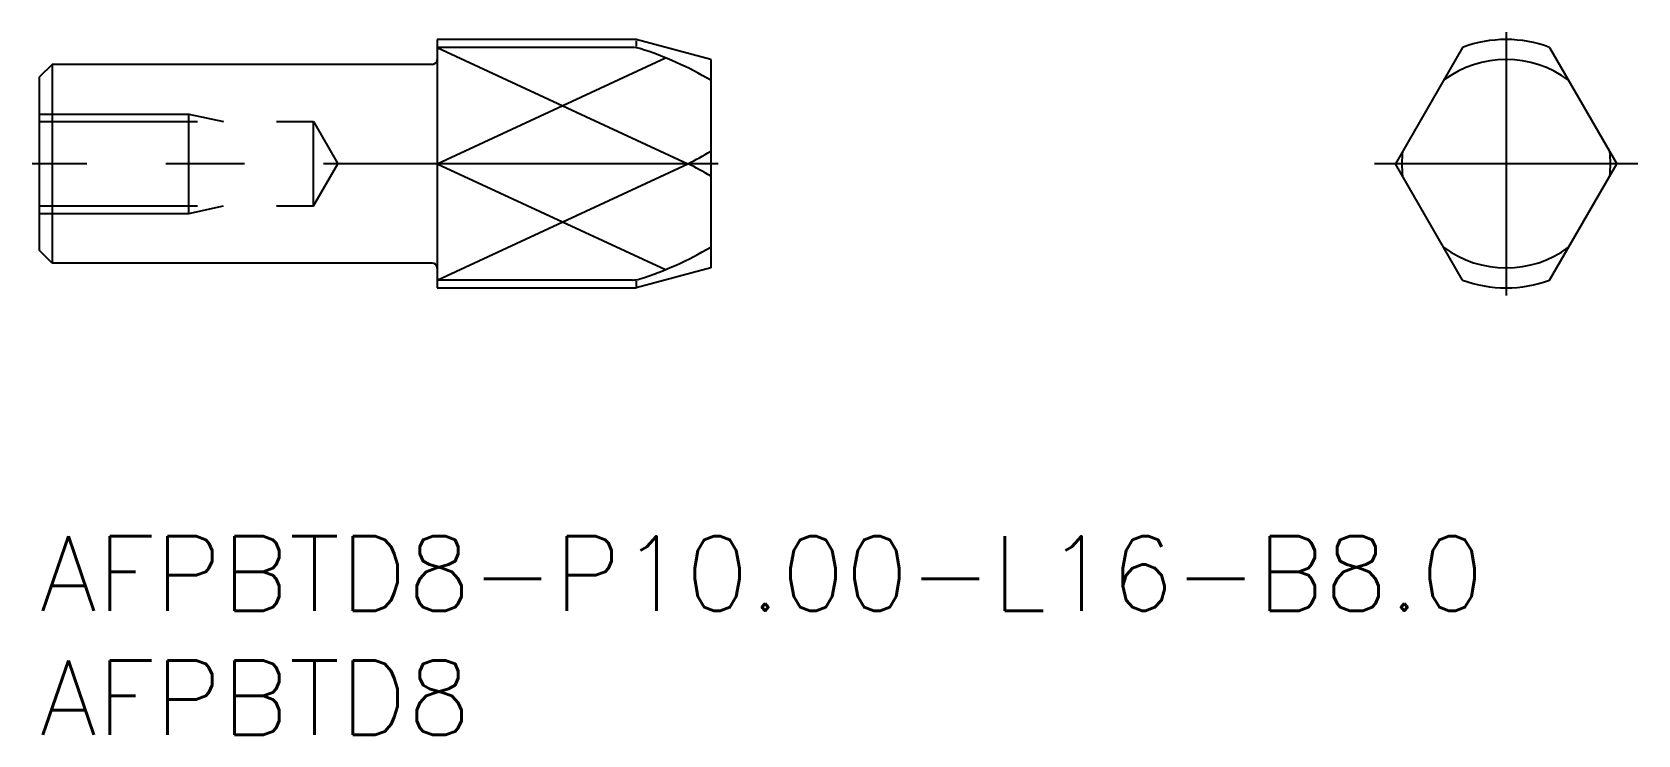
# Model space of a CAD drawing. Extents: x -0.3 to 64.3, y -8 to 20.3.
import ezdxf

# ---------------------------------------------------------------- set-up
doc = ezdxf.new("R2010")
doc.units = 0
doc.header["$LTSCALE"] = 0.5
doc.linetypes.add('CENTER', pattern=[50.8, 31.75, -6.35, 6.35, -6.35])
doc.linetypes.add('DASHED', pattern=[19.05, 12.7, -6.35])
for name, color, linetype in [('MSM_CENTER', 1, 'CENTER'), ('MSM_CONTINUOUS', 7, 'CONTINUOUS'), ('MSM_DASHED', 4, 'DASHED'), ('MSM_NARROW', 5, 'CONTINUOUS'), ('MSM_PART_NUMBER', 7, 'CONTINUOUS')]:
    doc.layers.add(name, color=color, linetype=linetype)
doc.styles.get("Standard").update_dxf_attribs({"font": 'txt.shx', "height": 1, "bigfont": 'bigfont.shx'})

# ---------------------------------------------------------------- blocks, each defined once
blk = doc.blocks.new('*U4')
at = {"layer": 'MSM_PART_NUMBER'}
blk.add_text('AFPBTD8-P10.00-L16-B8.0', height=3, dxfattribs=at).set_placement((0, -3))
blk = doc.blocks.new('*U5')
at = {"layer": 'MSM_PART_NUMBER'}
blk.add_text('AFPBTD8', height=3, dxfattribs=at).set_placement((0, -8))

msp = doc.modelspace()

# ---------------------------------------------------------------- linework, layer by layer
at = {"layer": 'MSM_CENTER'}
for p, q in [((59, 20.3), (59, 9.7)), ((27.3, 15), (-0.3, 15)), ((64.3, 15), (53.7, 15))]:
    msp.add_line(p, q, dxfattribs=at)
at = {"layer": 'MSM_CONTINUOUS'}
for p, q in [((24, 20), (16, 20)), ((16, 20), (16, 10)), ((23.848, 19.684), (16, 19.684)), ((27, 19.196), (24, 20)), ((57.25, 19.684), (54.546, 15)), ((60.75, 19.684), (63.454, 15)), ((0.5, 19), (0, 18.5)), ((15.8, 19), (0.5, 19)), ((0.5, 19), (0.5, 11)), ((27, 19.196), (27, 10.804)), ((0, 11.5), (0, 18.5)), ((26.083, 15), (16, 15)), ((57.25, 10.316), (54.546, 15)), ((60.75, 10.316), (63.454, 15)), ((0.5, 11), (0, 11.5)), ((15.8, 11), (0.5, 11)), ((27, 10.804), (24, 10)), ((23.848, 10.316), (16, 10.316)), ((16, 10), (24, 10))]:
    msp.add_line(p, q, dxfattribs=at)
for centre, radius, start, end in [((23.848, 18.684), 1, 72.39604, 90), ((20.011, 6.59), 13.688, 59.29609, 72.39604), ((59, 15), 5, 69.51268, 110.48732), ((15.8, 19.2), 0.2, 270, 0), ((59, 15), 4.196, 53.17966, 126.82034), ((20.011, 27.268), 13.688, 296.33408, 300.70391), ((20.011, 2.732), 13.688, 59.29609, 63.66592), ((59, 15), 4.196, 173.17966, 186.82034), ((59, 15), 4.196, 353.17966, 6.82034), ((20.011, 23.41), 13.688, 287.60396, 300.70391), ((59, 15), 4.196, 233.17966, 306.82034), ((15.8, 10.8), 0.2, 0, 90), ((23.848, 11.316), 1, 270, 287.60396), ((59, 15), 5, 249.51268, 290.48732)]:
    msp.add_arc(centre, radius, start, end, dxfattribs=at)
at = {"layer": 'MSM_DASHED'}
for p, q in [((0, 17), (6, 17)), ((6, 13), (6, 17)), ((6, 17), (7.4, 16.7)), ((0, 16.7), (11.019, 16.7)), ((11.019, 13.3), (11.019, 16.7)), ((11.019, 16.7), (12, 15)), ((11.019, 13.3), (12, 15)), ((0, 13.3), (11.019, 13.3)), ((0, 13), (6, 13)), ((6, 13), (7.4, 13.3))]:
    msp.add_line(p, q, dxfattribs=at)
at = {"layer": 'MSM_NARROW'}
for p, q in [((16, 19.684), (26.083, 15)), ((24, 19.943), (24, 19.724)), ((16, 15), (25.18, 19.264)), ((16, 10.316), (26.083, 15)), ((16, 15), (25.18, 10.736)), ((24, 10.276), (24, 10.057))]:
    msp.add_line(p, q, dxfattribs=at)

# ---------------------------------------------------------------- block references
at = {"layer": 'MSM_CONTINUOUS'}
for name in ['*U4', '*U5']:
    msp.add_blockref(name, (0, 0), dxfattribs=at)

doc.saveas('drawing.dxf')
